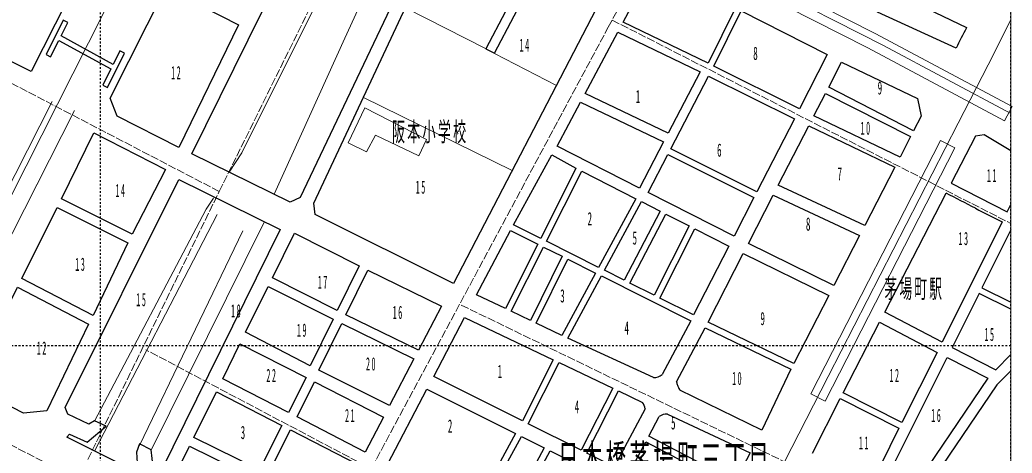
# Model space of a CAD drawing. Units: millimetres, scale not verified. Extents: x -73 to 77, y -72 to 79.
# Drawn here: x 22.6 to 77.1, y 22.8 to 46.5 of the extents above; entities that cross this region are included whole.
import ezdxf
from ezdxf.enums import TextEntityAlignment as Align

# ---------------------------------------------------------------- set-up
doc = ezdxf.new("R2010")
doc.units = ezdxf.units.MM
doc.header["$LTSCALE"] = 0.25
doc.linetypes.add('USER1', pattern=[0.70556, 0.35278, -0.35278])
doc.linetypes.add('USER3', pattern=[2.11668, 1.7639, -0.35278])
for name, color, linetype in [('0-0_01 グリッド', 7, 'USER1'), ('0-4_05 町名', 7, 'Continuous'), ('0-6_07 街区符号', 7, 'Continuous'), ('1-4_21 デッキ・歩道橋', 7, 'Continuous'), ('1-9_26 道路', 7, 'Continuous')]:
    doc.layers.add(name, color=color, linetype=linetype)
for name, color, linetype, lineweight in [('0-2_03 施設名・公園名', 7, 'Continuous', 18), ('0-7_08 地下鉄', 7, 'Continuous', 18), ('0-C_13 町界', 30, 'USER3', 18), ('0-F_16 学校', 4, 'Continuous', 18), ('1-1_18 高速分離帯', 5, 'Continuous', 18), ('1-7_24 立体交差', 7, 'Continuous', 18), ('1-D_30 公園・緑地', 3, 'Continuous', 18)]:
    doc.layers.add(name, color=color, linetype=linetype, lineweight=lineweight)
doc.styles.add('ＭＳ ゴシック', font='')
doc.styles.get('ＭＳ ゴシック').set_extended_font_data('MS Gothic')

msp = doc.modelspace()

# ---------------------------------------------------------------- linework, layer by layer
at = {"layer": '0-0_01 グリッド'}
for p, q in [((26.9854, -71.1492), (26.9854, 78.6565)), ((76.9858, -71.1492), (76.9858, 78.6565)), ((76.9889, 28.661), (-73.0153, 28.661))]:
    msp.add_line(p, q, dxfattribs=at)
at = {"layer": '0-2_03 施設名・公園名'}
msp.add_lwpolyline([(76.9889, -71.1492), (-73.0153, -71.1492), (-73.0153, 78.6565), (76.9889, 78.6565)], close=True, dxfattribs=at)
at = {"layer": '0-7_08 地下鉄', "color": 4}
msp.add_lwpolyline([(76.9889, 41.412), (70.0005, 45.1383), (56.6982, 51.8848), (25.3449, 67.0988), (4.9718, 77.4176), (2.4941, 78.6565)], dxfattribs=at)
at = {"layer": '0-7_08 地下鉄'}
for points in [[(4.9387, 3.0248), (29.7512, 52.0612), (37.5413, 67.4957), (43.1775, 78.6565)], [(76.9889, 46.5639), (76.0701, 44.7262), (74.0926, 40.8718), (66.9633, 26.9735), (52.522, -1.1793)]]:
    msp.add_lwpolyline(points, dxfattribs=at)
at = {"layer": '0-7_08 地下鉄', "color": 4}
msp.add_lwpolyline([(55.8242, 51.7639), (69.1271, 45.0163), (76.6454, 41.0083), (77.0602, 41.7862), (69.534, 45.799), (56.2231, 52.5501)], close=True, dxfattribs=at)
at = {"layer": '0-7_08 地下鉄'}
msp.add_lwpolyline([(66.0024, 26.0265), (66.7872, 25.6237), (73.9172, 39.5224), (73.1324, 39.9248)], close=True, dxfattribs=at)
at = {"layer": '0-C_13 町界'}
for p, q in [((55.0921, 46.5342), (76.9889, 35.3727)), ((25.7638, 21.3404), (-13.6229, 41.3972)), ((46.8017, 30.8944), (70.7322, 19.3116)), ((67.932, 8.1587), (29.479, 28.4436))]:
    msp.add_line(p, q, dxfattribs=at)
for points in [[(-2.0969, -52.4385), (-1.5677, -51.6447), (2.2708, -40.0436), (5.2984, -27.9967), (5.4162, -22.5287), (5.1813, -17.7661), (8.1799, -12.7097), (17.6457, 5.3995), (25.8265, 21.4579), (33.5139, 37.127), (44.0973, 58.5288), (54.3383, 78.6565)], [(41.8869, 21.9723), (54.8812, 46.1374), (61.5841, 58.7492)], [(33.5139, 37.127), (6.6, 51.1355), (6.6882, 51.9293), (-4.9977, 57.7943)]]:
    msp.add_lwpolyline(points, dxfattribs=at)
at = {"layer": '0-F_16 学校'}
msp.add_lwpolyline([(41.5073, 41.7104), (40.5854, 39.8066), (41.5965, 39.3009), (42.1019, 40.2231), (44.4811, 39.0931), (44.8973, 39.9851)], close=True, dxfattribs=at)
at = {"layer": '1-1_18 高速分離帯'}
for p, q in [((33.3996, 35.8626), (26.6767, 22.9242)), ((29.7636, 22.9021), (35.9813, 35.4478)), ((29.1242, 23.1887), (34.8127, 34.9628))]:
    msp.add_line(p, q, dxfattribs=at)
for points in [[(34.0631, 38.1819), (34.7466, 39.2402), (41.9786, 53.7263), (47.7023, 64.9835)], [(36.5201, 36.9868), (40.4131, 45.5462), (43.7866, 52.8884)], [(33.1977, 36.767), (32.7953, 36.1641), (26.6623, 24.5261)]]:
    msp.add_lwpolyline(points, dxfattribs=at)
at = {"layer": '1-4_21 デッキ・歩道橋'}
msp.add_lwpolyline([(27.6896, 44.1027), (24.8302, 45.6674), (25.1933, 46.3944), (24.9411, 46.5205), (24.0006, 44.6391), (24.2528, 44.5126), (24.7041, 45.4149), (27.5635, 43.8498), (27.1163, 42.9561), (27.3692, 42.8297), (28.3097, 44.7111), (28.0576, 44.8375)], close=True, dxfattribs=at)
at = {"layer": '1-7_24 立体交差'}
msp.add_lwpolyline([(25.5543, 41.5788), (21.4174, 33.4466), (20.255, 34.0633), (24.3299, 42.0742)], dxfattribs=at)
at = {"layer": '1-9_26 道路'}
for p, q in [((73.9775, 44.9894), (69.6615, 46.9594)), ((70.0652, 30.502), (73.4325, 37.0292)), ((57.3569, 26.9236), (52.6509, 29.0771)), ((66.1027, 22.7726), (67.6213, 25.7643))]:
    msp.add_line(p, q, dxfattribs=at)
for points in [[(32.0015, 39.1961), (40.5151, 56.4224), (46.0149, 53.7083), (37.9568, 36.8052), (37.4042, 36.5372)], [(19.5943, 45.4973), (22.8086, 52.0523), (26.4735, 50.2305), (23.1813, 43.7041)], [(46.3739, 32.0854), (38.7746, 35.8575), (38.6995, 36.4838), (45.6848, 51.3712), (50.3178, 49.0685), (48.1619, 44.9595), (48.6325, 44.7173), (50.7912, 48.8318), (54.1929, 47.1171)], [(60.359, 44.1605), (55.7005, 46.4119), (56.8567, 48.5989), (58.119, 49.094), (61.8604, 47.1964)], [(27.9039, 41.2529), (27.5229, 42.2547), (30.578, 48.314), (34.573, 46.2634), (31.2904, 39.5489)], [(66.9081, 44.6367), (65.3826, 41.6683), (60.6752, 44.0038), (62.1752, 47.0365)], [(53.6021, 42.4993), (55.407, 45.8679), (59.9166, 43.6906), (58.1631, 40.3227)], [(66.9874, 42.8607), (67.6881, 44.2243), (71.8691, 42.2382), (72.0634, 41.266), (71.6424, 40.4498)], [(60.3907, 43.4557), (65.1001, 41.1195), (63.0413, 37.1132), (58.3181, 39.4745)], [(66.1729, 41.2763), (66.8082, 42.5127), (71.4839, 40.1422), (70.9038, 39.0184)], [(56.5983, 37.3172), (52.0735, 39.6233), (53.353, 42.0318), (57.9184, 39.8528)], [(24.8453, 36.7322), (26.6326, 40.3406), (30.5642, 38.3259), (28.7314, 34.7847)], [(64.2182, 37.4729), (65.8905, 40.7271), (70.6213, 38.4699), (68.9669, 35.2632)], [(51.1674, 34.5538), (49.6701, 35.3025), (51.7855, 39.1472), (53.1036, 38.4051)], [(57.0696, 37.0774), (58.1555, 39.1613), (62.8801, 36.799), (61.7873, 34.6734)], [(51.483, 34.3957), (53.4177, 38.2449), (56.3888, 36.7308), (54.3507, 32.9618)], [(29.8842, 22.0081), (29.7663, 22.949), (29.1414, 23.2869), (28.965, 22.8242), (29.027, 21.9564), (28.8775, 21.7893), (25.134, 23.6504), (25.2829, 23.8161), (26.253, 23.3751), (27.3113, 24.2571), (26.6575, 24.5365), (26.3564, 24.3601), (25.1947, 24.9189), (25.0486, 25.2782), (31.2877, 37.7878), (36.8612, 35.0448), (30.3127, 21.7642)], [(55.7515, 32.2618), (54.6663, 32.8041), (56.7037, 36.571), (57.7269, 36.0494)], [(63.9357, 36.9237), (68.6838, 34.714), (67.2671, 31.9683), (62.5735, 34.2731)], [(22.6749, 32.3493), (24.6111, 36.2578), (28.4916, 34.313), (26.581, 30.3291)], [(58.0411, 35.8895), (59.322, 35.2363), (57.3969, 31.4391), (56.067, 32.104)], [(49.2333, 30.7053), (47.641, 31.4639), (49.5055, 34.9903), (51.0089, 34.2386)], [(57.7124, 31.2813), (59.6369, 35.0761), (61.5055, 34.1242), (59.5673, 30.3539)], [(36.4319, 32.3962), (37.6384, 34.846), (41.2021, 33.0432), (39.9983, 30.5902)], [(51.3245, 34.0808), (52.3429, 33.5716), (50.6024, 30.0528), (49.5516, 30.5537)], [(50.9207, 29.9012), (52.6584, 33.4142), (54.1833, 32.6511), (52.3325, 29.2287)], [(60.3562, 29.9591), (62.291, 33.7239), (66.9839, 31.4195), (65.0622, 27.6943)], [(40.4724, 30.3549), (41.6761, 32.8082), (45.7179, 30.8355), (44.448, 28.4139)], [(20.4321, 26.1529), (20.2964, 27.5475), (22.4399, 31.8753), (26.3412, 29.8578), (24.0481, 25.0946), (22.7693, 24.9626)], [(34.9595, 29.4051), (36.1977, 31.9214), (39.7647, 30.1155), (38.5121, 27.5627)], [(46.9843, 30.2133), (51.8571, 27.892), (50.16, 24.544), (45.2893, 26.9794)], [(38.9834, 27.3222), (40.2388, 29.8798), (44.2021, 27.9451), (42.8564, 25.3785)], [(67.7832, 26.0778), (69.7821, 29.9536), (72.935, 28.3003), (70.9975, 24.4614)], [(33.7048, 26.8568), (34.6474, 28.7716), (38.2806, 26.9191), (37.3132, 24.9981)], [(69.8799, 20.8095), (73.4849, 28.0202), (75.7249, 26.8791), (71.158, 20.1625)], [(50.4756, 24.3863), (52.1754, 27.7404), (55.1286, 26.3334), (53.3812, 22.9331)], [(37.7838, 24.7556), (38.7519, 26.6793), (42.5284, 24.7539), (41.5204, 22.8311)], [(42.7751, 22.1848), (44.9207, 26.2763), (49.7907, 23.8412), (47.55, 19.7257)], [(32.1166, 23.6318), (33.3541, 26.1443), (36.9563, 24.2891), (35.7284, 21.8493)], [(36.2025, 21.615), (37.4269, 24.0466), (41.1518, 22.1276), (39.9212, 19.7801)], [(50.1063, 23.6835), (51.3645, 23.0544), (49.1389, 18.9071), (47.8642, 19.5638)], [(30.7503, 20.8557), (31.883, 23.157), (35.49, 21.3766), (34.3277, 19.067)], [(51.68, 22.8966), (52.7804, 22.3464), (50.8112, 18.0452), (49.4524, 18.7452)], [(56.9338, 23.3872), (61.6957, 20.8957), (60.8117, 19.1731), (55.9175, 21.4744)]]:
    msp.add_lwpolyline(points, close=True, dxfattribs=at)
for points in [[(69.6615, 46.9594), (70.2237, 48.2058), (74.5597, 46.1181), (74.556, 46.1105)], [(76.9889, 39.3653), (75.523, 40.2359), (75.0524, 40.1697), (73.7157, 37.5776), (76.7901, 36.0097), (76.9889, 36.4077)], [(76.5138, 35.4578), (73.2113, 28.8525), (70.0652, 30.502)], [(76.9889, 35.0282), (75.399, 31.8477), (76.9889, 31.0643)], [(52.6509, 29.0771), (54.4988, 32.4933), (59.4061, 30.0397), (57.8413, 27.0838)], [(76.9889, 30.6708), (75.2412, 31.5321), (73.7612, 28.5724), (76.1721, 27.3439), (76.9889, 28.1769)], [(58.6261, 26.6814), (60.195, 29.6456), (64.9003, 27.3808), (63.3101, 24.0362), (58.8176, 26.227)], [(76.9889, 27.2946), (76.2237, 26.5143), (71.7072, 19.8725)], [(53.6968, 22.7753), (55.4476, 26.1819), (56.7609, 25.5555)], [(67.6213, 25.7643), (70.8397, 24.1454), (69.3273, 21.0852)], [(56.8966, 25.1966), (55.2085, 22.0198), (53.6968, 22.7753)], [(61.8569, 21.2092), (57.0992, 23.6986), (57.6732, 24.7783)], [(58.132, 24.903), (62.6672, 22.7884), (61.8569, 21.2092)]]:
    msp.add_lwpolyline(points, dxfattribs=at)
for centre, radius, start, end in [((729.0803, -292.3209), 736.8432, 152.65812, 152.75621), ((28.2499, -53.6119), 101.2782, 62.48077, 63.50476), ((108.3378, 99.642), 71.6406, 242.30801, 243.62672), ((57.4059, 27.5878), 0.6661, 265.78103, 310.81975), ((61.0989, 27.3387), 2.5587, 194.88467, 199.14378), ((60.0313, 26.9536), 1.424, 198.59551, 206.3385), ((59.1502, 26.5138), 0.4392, 205.91097, 220.7696), ((56.2594, 25.1608), 0.6382, 3.21371, 38.21153), ((58.0597, 24.2626), 0.6445, 83.55417, 126.85429)]:
    msp.add_arc(centre, radius, start, end, dxfattribs=at)
at = {"layer": '1-D_30 公園・緑地'}
msp.add_lwpolyline([(48.1667, 44.9495), (43.7383, 47.2022), (41.4343, 42.2912), (49.6068, 38.2818), (52.0335, 42.9472), (48.6373, 44.7076)], close=True, dxfattribs=at)

# ---------------------------------------------------------------- texts
at = {"layer": '0-2_03 施設名・公園名', "insert": (42.9983, 39.7666), "char_height": 1.052, "attachment_point": 7, "style": 'ＭＳ ゴシック'}
msp.add_mtext('\\T1.17;\\W0.5;阪本小学校', dxfattribs=at)
at = {"layer": '0-4_05 町名', "insert": (52.1286, 21.4138), "char_height": 1.636, "attachment_point": 7, "style": 'ＭＳ ゴシック'}
msp.add_mtext('\\T1.17;\\W0.5;日本橋茅場町三丁目', dxfattribs=at)
at = {"layer": '0-6_07 街区符号', "style": 'ＭＳ ゴシック', "width": 0.5}
for s, p in [('8', (62.8384, 44.1299)), ('9', (69.6735, 42.2292)), ('1', (56.3857, 41.759)), ('6', (60.854, 38.8192)), ('7', (67.4687, 37.5156)), ('2', (53.7399, 35.0561)), ('8', (65.7344, 34.7623)), ('5', (56.2093, 33.9978)), ('3', (52.2406, 30.8228)), ('4', (55.7684, 29.0589)), ('9', (63.2353, 29.5781)), ('1', (48.8009, 26.6776)), ('4', (53.0343, 24.7373)), ('2', (46.0669, 23.679)), ('5', (58.326, 23.8554)), ('3', (34.6897, 23.3262))]:
    msp.add_text(s, height=0.7255, dxfattribs=at).set_placement(p, align=Align.BOTTOM_LEFT)
at = {"layer": '0-6_07 街区符号', "char_height": 0.7255, "attachment_point": 7, "style": 'ＭＳ ゴシック'}
for s, insert in [('\\T1.37;\\W0.45;14', (50.006, 44.7917)), ('\\T1.37;\\W0.45;12', (30.8677, 43.2876)), ('\\T1.37;\\W0.45;10', (68.733, 40.2304)), ('\\T1.37;\\W0.45;11', (75.6708, 37.6431)), ('\\T1.37;\\W0.45;15', (44.303, 36.9964)), ('\\T1.37;\\W0.45;14', (27.8105, 36.82)), ('\\T1.37;\\W0.45;13', (74.1129, 34.1742)), ('\\T1.37;\\W0.45;13', (25.6057, 32.7631)), ('\\T1.37;\\W0.45;17', (38.9231, 31.7929)), ('\\T1.37;\\W0.45;15', (28.9571, 30.8228)), ('\\T1.37;\\W0.45;18', (34.1606, 30.2054)), ('\\T1.37;\\W0.45;16', (43.0386, 30.1217)), ('\\T1.37;\\W0.45;19', (37.7766, 29.1471)), ('\\T1.37;\\W0.45;15', (75.5385, 28.9166)), ('\\T1.37;\\W0.45;12', (23.489, 28.1769)), ('\\T1.37;\\W0.45;20', (41.569, 27.295)), ('\\T1.37;\\W0.45;22', (36.1009, 26.6776)), ('\\T1.37;\\W0.45;12', (70.3205, 26.6776)), ('\\T1.37;\\W0.45;10', (61.6774, 26.5012)), ('\\T1.37;\\W0.45;21', (40.4224, 24.4727)), ('\\T1.37;\\W0.45;16', (72.6136, 24.4727)), ('\\T1.37;\\W0.45;11', (68.6448, 22.9734))]:
    msp.add_mtext(s, dxfattribs=dict(at, insert=insert))
at = {"layer": '0-7_08 地下鉄', "insert": (70.0466, 31.1704), "char_height": 1.028, "attachment_point": 7, "style": 'ＭＳ ゴシック'}
msp.add_mtext('\\T1.17;\\W0.5;茅場町駅', dxfattribs=at)

doc.saveas('drawing.dxf')
